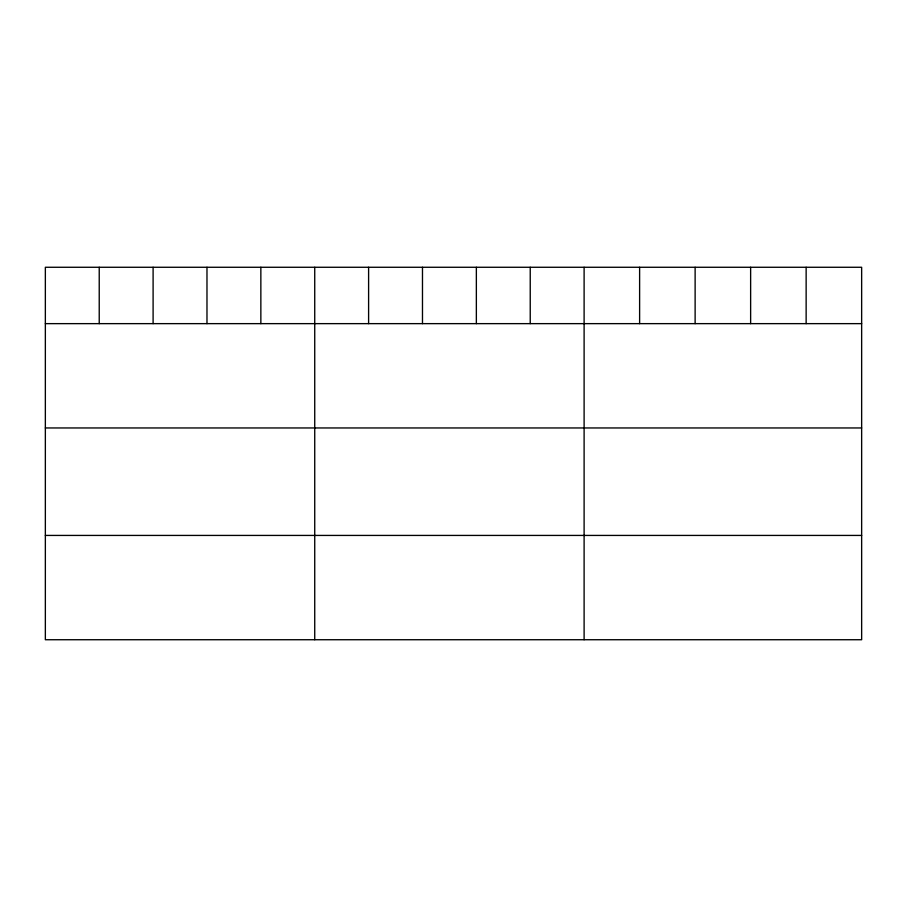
<?xml version="1.0" encoding="UTF-8"?>
<svg xmlns="http://www.w3.org/2000/svg" width="907" height="907" viewBox="0 0 907 907"><rect width="100%" height="100%" fill="white"/><g stroke="black" fill="none" stroke-linecap="round" stroke-linejoin="round"><path stroke-width="1.36" d="M861.65 323.64L861.65 639.73L45.35 639.73L45.35 267.27L861.65 267.27L861.65 323.64L45.35 323.64M45.35 427.957L861.65 427.957M45.35 535.425L861.65 535.425M806.142 267.27L806.142 323.64M750.633 267.27L750.633 323.64M695.125 267.27L695.125 323.64M639.616 267.27L639.616 323.64M584.108 267.27L584.108 639.73M530.232 267.27L530.232 323.64M476.356 267.27L476.356 323.64M422.481 267.27L422.481 323.64M368.605 267.27L368.605 323.64M314.729 267.27L314.729 639.73M260.853 267.27L260.853 323.64M206.977 267.27L206.977 323.64M153.102 267.27L153.102 323.64M99.226 267.27L99.226 323.64"/></g></svg>
